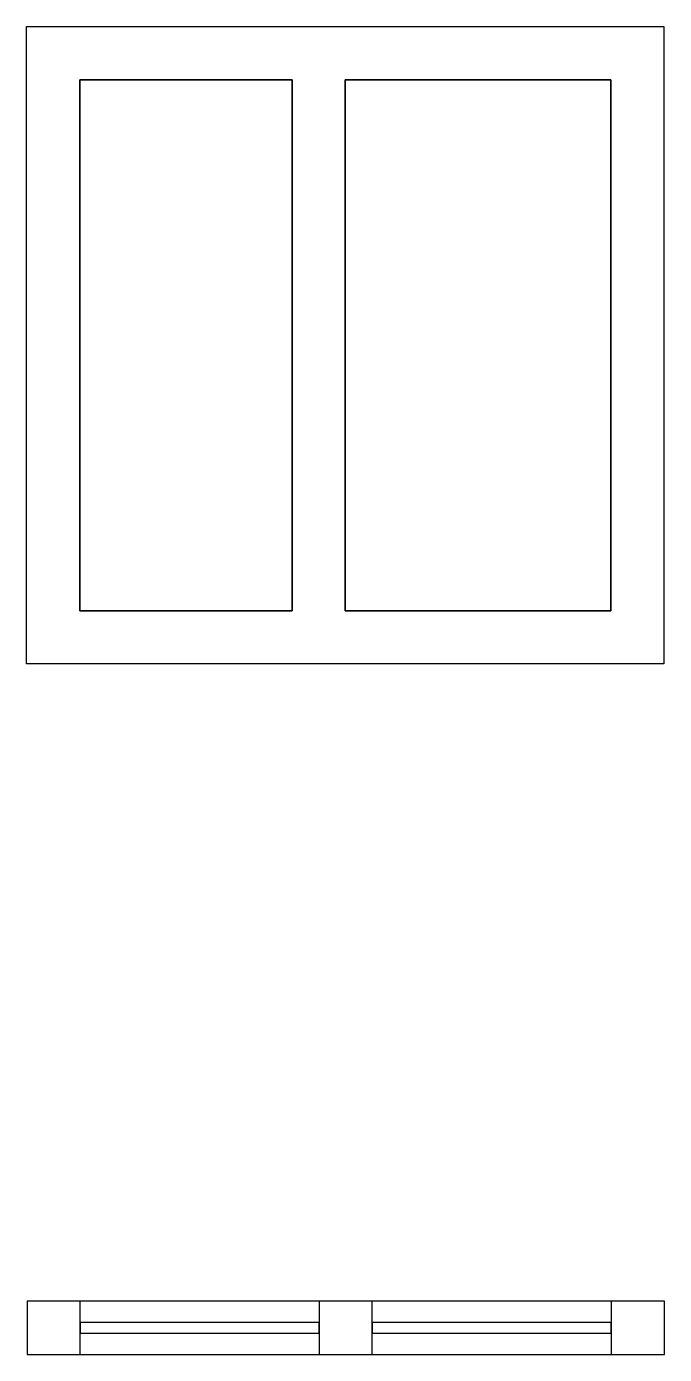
# Model space of a CAD drawing. Header units: metres. Extents: x 0 to 1.2, y 0 to 2.5.
import ezdxf

# ---------------------------------------------------------------- set-up
doc = ezdxf.new("R2010")
doc.units = ezdxf.units.M
for name, color, linetype, lineweight, true_color in [('glass', 18, 'Continuous', 25, 0x000000), ('window', 18, 'Continuous', 25, 0x000000), ('wood', 18, 'Continuous', 25, 0x000000)]:
    doc.layers.add(name, color=color, linetype=linetype, lineweight=lineweight, true_color=true_color)

# ---------------------------------------------------------------- blocks, each defined once
blk = doc.blocks.new('Window120120_TOV')
at = {"layer": 'glass', "flags": 128}
for points in [[(0.55, 0.06), (0.1, 0.06), (0.1, 0.04), (0.55, 0.04)], [(1.1, 0.06), (0.65, 0.06), (0.65, 0.04), (1.1, 0.04)]]:
    blk.add_lwpolyline(points, close=True, dxfattribs=at)
at = {"layer": 'wood', "flags": 128}
for points in [[(1.2, 0.1), (0, 0.1), (0, 0), (1.2, 0)], [(1.2, 0.1), (1.1, 0.1), (1.1, 0), (1.2, 0)], [(1.2, 0.1), (0, 0.1), (0, 0), (1.2, 0)], [(0.1, 0.1), (0, 0.1), (0, 0), (0.1, 0)], [(0.65, 0.1), (0.55, 0.1), (0.55, 0), (0.65, 0)]]:
    blk.add_lwpolyline(points, close=True, dxfattribs=at)
blk = doc.blocks.new('Window120120_FOV')
at = {"layer": 'glass', "flags": 128}
for points in [[(0.5, 0.1), (0.5, 1.1), (0.1, 1.1), (0.1, 0.1)], [(1.1, 0.1), (1.1, 1.1), (0.6, 1.1), (0.6, 0.1)]]:
    blk.add_lwpolyline(points, close=True, dxfattribs=at)
at = {"layer": 'wood', "flags": 128}
for points in [[(0, 0), (0, 1.2), (1.2, 1.2), (1.2, 0)], [(0.1, 0.1), (0.1, 1.1), (0.5, 1.1), (0.5, 0.1)], [(0.6, 0.1), (0.6, 1.1), (1.1, 1.1), (1.1, 0.1)]]:
    blk.add_lwpolyline(points, close=True, dxfattribs=at)

msp = doc.modelspace()

# ---------------------------------------------------------------- block references
at = {"layer": 'window'}
for name, p in [('Window120120_FOV', (-0.001, 1.3)), ('Window120120_TOV', (0, 0))]:
    msp.add_blockref(name, p, dxfattribs=at)

doc.saveas('drawing.dxf')
